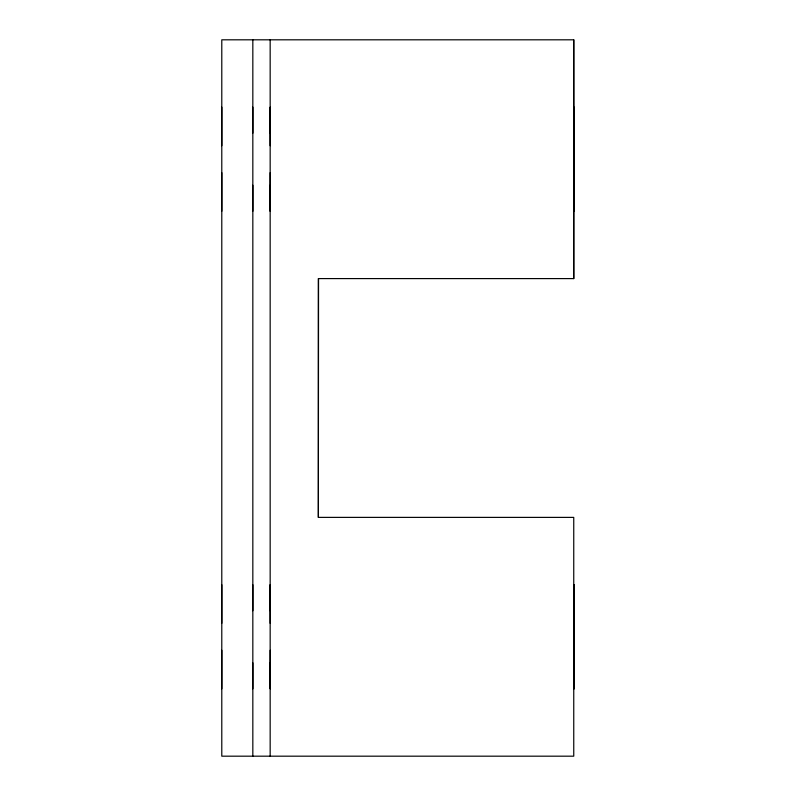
<?xml version="1.0" encoding="UTF-8"?>
<svg xmlns="http://www.w3.org/2000/svg" width="796" height="796" viewBox="0 0 796 796"><rect width="100%" height="100%" fill="white"/><g stroke="black" fill="none" stroke-linecap="round" stroke-linejoin="round"><path stroke-width="1.19" d="M221.786 688.838L221.786 650.262M221.786 623.318L221.786 584.732M221.786 211.258L221.786 172.672M221.786 145.728L221.786 107.142M252.829 688.838L252.829 662.819M252.829 610.761L252.829 584.732M252.829 211.258L252.829 185.229M252.829 133.171L252.829 107.142M270.172 623.318L270.182 584.732L270.192 610.761M270.172 172.672L270.172 211.258L270.152 185.229M270.152 145.728L270.162 107.142L270.172 133.171M270.202 650.262L270.192 688.838L270.182 662.819M573.747 584.722L573.747 688.829L573.747 687.057M573.747 278.6L573.757 39.81L221.786 39.81L221.786 756.18L573.757 756.18L573.747 517.39L318.36 517.38L318.34 278.59L573.747 278.6L573.747 39.81M574.215 662.799L574.215 688.829L574.205 584.722L574.205 610.751M574.195 185.219L574.195 211.248L574.195 107.132L574.185 133.161M318.36 517.38L318.539 278.6M270.162 756.18L270.162 39.81M252.829 39.8L252.829 756.18"/></g></svg>
